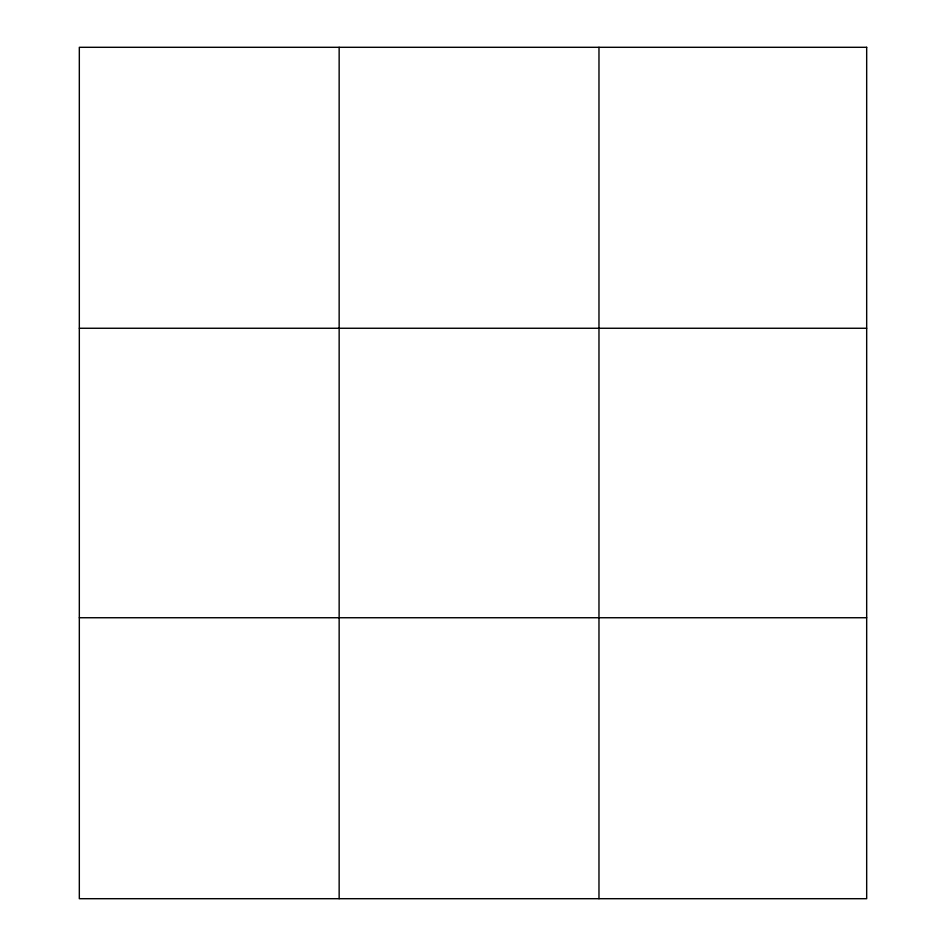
<?xml version="1.0" encoding="UTF-8"?>
<svg xmlns="http://www.w3.org/2000/svg" width="946" height="946" viewBox="0 0 946 946"><rect width="100%" height="100%" fill="white"/><g stroke="black" fill="none" stroke-linecap="round" stroke-linejoin="round"><path stroke-width="1.42" d="M339.153 898.7L339.153 47.3M598.972 898.7L598.972 47.3M79.322 328.262L866.678 328.262M79.322 617.738L866.678 617.738M866.678 47.3L866.678 898.7L79.322 898.7L79.322 47.3L866.678 47.3"/></g></svg>
